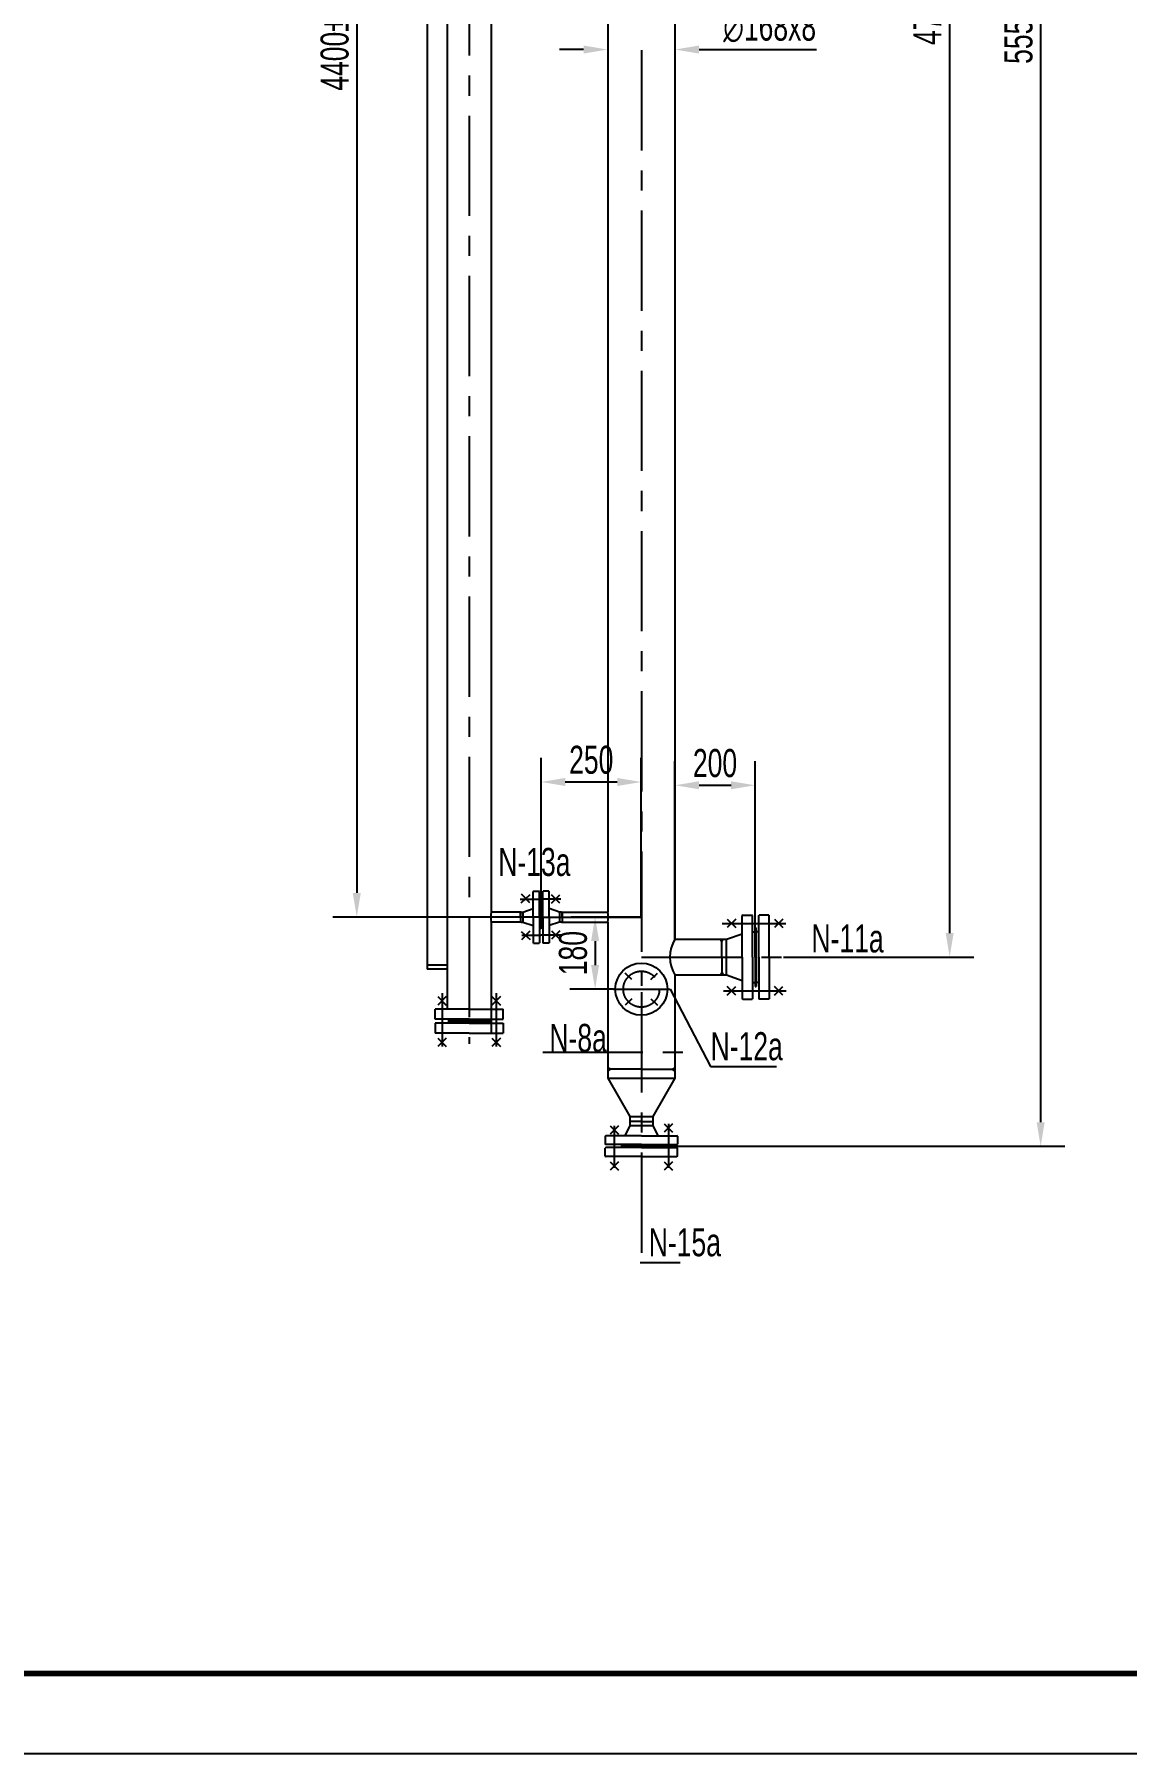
# Model space of a CAD drawing. Extents: x -2 to 23782, y -2 to 16822.
# Drawn here: x 5145 to 7872, y -2 to 4291 of the extents above; entities that cross this region are included whole.
import ezdxf

# ---------------------------------------------------------------- set-up
doc = ezdxf.new("R2010")
doc.units = 0
doc.header["$LTSCALE"] = 200
doc.header["$MEASUREMENT"] = 0
doc.linetypes.add('G', pattern=[2, 1.25, -0.25, 0.25, -0.25])
doc.layers.get('0').update_dxf_attribs({"linetype": 'CONTINUOUS'})
doc.layers.get('DEFPOINTS').update_dxf_attribs({"linetype": 'CONTINUOUS'})
for name, color, linetype in [('01', 7, 'CONTINUOUS'), ('02', 1, 'CONTINUOUS'), ('05', 4, 'G'), ('08', 1, 'CONTINUOUS'), ('11', 3, 'CONTINUOUS')]:
    doc.layers.add(name, color=color, linetype=linetype)
doc.styles.get("Standard").update_dxf_attribs({"font": 'thenor.shx', "width": 0.707, "bigfont": 'hztxt.shx'})
doc.dimstyles.new('INTE', dxfattribs={"dimscale": 20, "dimtxt": 3.5, "dimasz": 3, "dimexe": 3, "dimexo": 0, "dimgap": 1, "dimtad": 1, "dimdec": 3, "dimdsep": 46, "dimtxsty": 'Standard', "dimcen": 0, "dimclrd": 1, "dimclre": 1, "dimclrt": 3, "dimaunit": 1, "dimadec": 0, "dimazin": 0, "dimtfac": 1, "dimtdec": 4, "dimtofl": 0, "dimtmove": 0, "dimatfit": 0, "dimfxl": 0, "dimtzin": 0, "dimarcsym": 0})
doc.dimstyles.new('INTE_CIR_CIR7', dxfattribs={"dimscale": 20, "dimtxt": 3.5, "dimasz": 3, "dimexe": 3, "dimexo": 0, "dimgap": 1, "dimtad": 1, "dimtoh": 1, "dimdec": 3, "dimdsep": 46, "dimtxsty": 'Standard', "dimcen": 0, "dimclrd": 1, "dimclre": 1, "dimclrt": 3, "dimadec": 0, "dimazin": 0, "dimtfac": 1, "dimtdec": 4, "dimtmove": 0, "dimatfit": 3, "dimfxl": 0, "dimtzin": 0, "dimarcsym": 0})

# ---------------------------------------------------------------- blocks, each defined once
blk = doc.blocks.new('*U3')
at = {"layer": '02'}
for points, const_width in [([(25, 10), (1179, 10)], 0.7), ([(0, 0), (1189, 0)], 0.25)]:
    blk.add_lwpolyline(points, dxfattribs=dict(at, const_width=const_width))
blk = doc.blocks.new('*D110')
at = {"color": 1, "linetype": 'ByBlock'}
for p, q in [((7638.9, 7987.6), (8114, 7987.6)), ((8054, 7927.6), (8054, 3347.6)), ((7638.9, 3287.6), (8114, 3287.6))]:
    blk.add_line(p, q, dxfattribs=at)
for points in [[(8044, 7927.6), (8064, 7927.6), (8054, 7987.6)], [(8044, 3347.6), (8064, 3347.6), (8054, 3287.6)]]:
    blk.add_solid(points, dxfattribs=at)
at = {"layer": 'DEFPOINTS', "color": 0, "linetype": 'ByBlock'}
for p in [(7638.9, 7987.6), (7638.9, 3287.6), (8054, 3287.6)]:
    blk.add_point(p, dxfattribs=at)
at = {"color": 3, "linetype": 'ByBlock', "insert": (7999, 5637.6), "char_height": 70, "attachment_point": 5, "rotation": 90}
blk.add_mtext('4700', dxfattribs=at)
blk = doc.blocks.new('*D111')
at = {"color": 1, "linetype": 'ByBlock'}
for p, q in [((7368.2, 8365.6), (8341.2, 8365.6)), ((8281.2, 8305.6), (8281.2, 2875.6)), ((7333.7, 2815.6), (8341.2, 2815.6))]:
    blk.add_line(p, q, dxfattribs=at)
for points in [[(8271.2, 8305.6), (8291.2, 8305.6), (8281.2, 8365.6)], [(8271.2, 2875.6), (8291.2, 2875.6), (8281.2, 2815.6)]]:
    blk.add_solid(points, dxfattribs=at)
at = {"layer": 'DEFPOINTS', "color": 0, "linetype": 'ByBlock'}
for p in [(7368.2, 8365.6), (7333.7, 2815.6), (8281.2, 2815.6)]:
    blk.add_point(p, dxfattribs=at)
at = {"color": 3, "linetype": 'ByBlock', "insert": (8226.2, 5590.6), "char_height": 70, "attachment_point": 5, "rotation": 90}
blk.add_mtext('5550', dxfattribs=at)
blk = doc.blocks.new('*D112')
at = {"color": 1, "linetype": 'ByBlock'}
for p, q in [((6403.3, 6487.9), (5890.2, 6487.9)), ((5950.2, 6427.9), (5950.2, 2147.9)), ((6410.6, 2087.9), (5890.2, 2087.9))]:
    blk.add_line(p, q, dxfattribs=at)
for points in [[(5940.2, 6427.9), (5960.2, 6427.9), (5950.2, 6487.9)], [(5940.2, 2147.9), (5960.2, 2147.9), (5950.2, 2087.9)]]:
    blk.add_solid(points, dxfattribs=at)
at = {"layer": 'DEFPOINTS', "color": 0, "linetype": 'ByBlock'}
for p in [(6403.3, 6487.9), (5950.2, 2087.9), (6410.6, 2087.9)]:
    blk.add_point(p, dxfattribs=at)
at = {"color": 3, "linetype": 'ByBlock', "insert": (5895.2, 4287.9), "char_height": 70, "attachment_point": 5, "rotation": 90}
blk.add_mtext('4400±1.5', dxfattribs=at)
blk = doc.blocks.new('*D115')
at = {"color": 1, "linetype": 'ByBlock'}
for p, q in [((7034.2, 3415.6), (7034.2, 3784.7)), ((7284.2, 3387.6), (7284.2, 3784.7)), ((7094.2, 3724.7), (7224.2, 3724.7))]:
    blk.add_line(p, q, dxfattribs=at)
for points in [[(7094.2, 3734.7), (7094.2, 3714.7), (7034.2, 3724.7)], [(7224.2, 3734.7), (7224.2, 3714.7), (7284.2, 3724.7)]]:
    blk.add_solid(points, dxfattribs=at)
at = {"layer": 'DEFPOINTS', "color": 0, "linetype": 'ByBlock'}
for p in [(7284.2, 3724.7), (7034.2, 3415.6), (7284.2, 3387.6)]:
    blk.add_point(p, dxfattribs=at)
at = {"color": 3, "linetype": 'ByBlock', "insert": (7159.2, 3779.7), "char_height": 70, "attachment_point": 5}
blk.add_mtext('250', dxfattribs=at)
blk = doc.blocks.new('*D116')
at = {"color": 1, "linetype": 'ByBlock'}
for p, q in [((7284.2, 3387.6), (7108.8, 3387.6)), ((7168.8, 3327.6), (7168.8, 3267.6)), ((7214.6, 3207.6), (7108.8, 3207.6))]:
    blk.add_line(p, q, dxfattribs=at)
for points in [[(7158.8, 3327.6), (7178.8, 3327.6), (7168.8, 3387.6)], [(7158.8, 3267.6), (7178.8, 3267.6), (7168.8, 3207.6)]]:
    blk.add_solid(points, dxfattribs=at)
at = {"layer": 'DEFPOINTS', "color": 0, "linetype": 'ByBlock'}
for p in [(7284.2, 3387.6), (7168.8, 3207.6), (7214.6, 3207.6)]:
    blk.add_point(p, dxfattribs=at)
at = {"color": 3, "linetype": 'ByBlock', "insert": (7113.8, 3297.6), "char_height": 70, "attachment_point": 5, "rotation": 90}
blk.add_mtext('180', dxfattribs=at)
blk = doc.blocks.new('*D117')
at = {"color": 1, "linetype": 'ByBlock'}
for p, q in [((7368.2, 3332.1), (7368.2, 3776.5)), ((7568.2, 3360.6), (7568.2, 3776.5)), ((7428.2, 3716.5), (7508.2, 3716.5))]:
    blk.add_line(p, q, dxfattribs=at)
for points in [[(7428.2, 3726.5), (7428.2, 3706.5), (7368.2, 3716.5)], [(7508.2, 3726.5), (7508.2, 3706.5), (7568.2, 3716.5)]]:
    blk.add_solid(points, dxfattribs=at)
at = {"layer": 'DEFPOINTS', "color": 0, "linetype": 'ByBlock'}
for p in [(7568.2, 3716.5), (7568.2, 3360.6), (7368.2, 3332.1)]:
    blk.add_point(p, dxfattribs=at)
at = {"color": 3, "linetype": 'ByBlock', "insert": (7468.2, 3771.5), "char_height": 70, "attachment_point": 5}
blk.add_mtext('200', dxfattribs=at)
blk = doc.blocks.new('*D380')
at = {"color": 1, "linetype": 'ByBlock'}
for p, q in [((6744.6, 4337.9), (6744.6, 4192.9)), ((6516.6, 4252.9), (6456.6, 4252.9)), ((6576.6, 4287.9), (6576.6, 4192.9)), ((6804.6, 4252.9), (7097.6, 4252.9))]:
    blk.add_line(p, q, dxfattribs=at)
for points in [[(6516.6, 4262.9), (6516.6, 4242.9), (6576.6, 4252.9)], [(6804.6, 4262.9), (6804.6, 4242.9), (6744.6, 4252.9)]]:
    blk.add_solid(points, dxfattribs=at)
at = {"layer": 'DEFPOINTS', "color": 0, "linetype": 'ByBlock'}
for p in [(6744.6, 4337.9), (6576.6, 4287.9), (6744.6, 4252.9)]:
    blk.add_point(p, dxfattribs=at)
at = {"color": 3, "linetype": 'ByBlock', "insert": (6981.1, 4307.9), "char_height": 70, "attachment_point": 5}
blk.add_mtext('∅168x8', dxfattribs=at)

msp = doc.modelspace()

# ---------------------------------------------------------------- linework, layer by layer
at = {"layer": '01'}
for p, q in [((6744.627, 6643.3518), (6744.627, 2032.3518)), ((6125.627, 6487.8518), (6125.627, 1957.8518)), ((6175.627, 6487.8518), (6175.627, 1857.8518)), ((6285.627, 6487.8518), (6285.627, 2099.8174)), ((6576.627, 6475.3518), (6576.627, 2100.3518)), ((6360.8916, 2123.52), (6382.6577, 2144.1655)), ((6382.0974, 2122.9597), (6361.4519, 2144.7258)), ((6364.627, 2100.3518), (6390.627, 2108.8518)), ((6456.627, 2100.3518), (6430.627, 2108.8518)), ((6457.4101, 2122.2452), (6436.1969, 2143.4584)), ((6436.1969, 2122.2452), (6457.4101, 2143.4584)), ((6285.627, 2075.8861), (6285.627, 1797.8518)), ((6360.359, 2100.3518), (6285.7111, 2100.3518)), ((6360.359, 2075.3518), (6285.7111, 2075.3518)), ((6364.627, 2100.3518), (6364.627, 2075.3518)), ((6364.627, 2075.3518), (6390.627, 2066.8518)), ((6456.627, 2075.3518), (6430.627, 2066.8518)), ((6456.627, 2100.3518), (6456.627, 2075.3518)), ((6460.8949, 2100.3518), (6576.627, 2100.3518)), ((6460.8949, 2075.3518), (6576.627, 2075.3518)), ((6576.627, 2075.3518), (6576.627, 1987.8518)), ((6875.2483, 2082.7084), (6896.4615, 2061.4952)), ((6896.4615, 2082.7084), (6875.2483, 2061.4952)), ((6944.627, 2060.8518), (6947.627, 2060.8518)), ((6992.7925, 2082.7084), (7014.0057, 2061.4952)), ((7014.0057, 2082.7084), (6992.7925, 2061.4952)), ((6360.8916, 2052.1836), (6382.6577, 2031.538)), ((6382.0974, 2052.7438), (6361.4519, 2030.9778)), ((6436.1969, 2053.4584), (6457.4101, 2032.2452)), ((6457.4101, 2053.4584), (6436.1969, 2032.2452)), ((6861.627, 2026.3518), (6858.1629, 2032.3518)), ((6861.627, 2026.3518), (6865.0911, 2032.3518)), ((6873.627, 2032.3018), (6912.627, 2046.3518)), ((6873.627, 1943.4018), (6873.627, 2032.3518)), ((6576.627, 1987.8518), (6576.627, 1703.8103)), ((6175.627, 1967.8518), (6125.627, 1967.8518)), ((6175.627, 1957.8518), (6125.627, 1957.8518)), ((6744.627, 1943.3518), (6744.627, 1703.8103)), ((6861.627, 1949.3518), (6858.1629, 1943.3518)), ((6861.627, 1949.3518), (6865.0911, 1943.3518)), ((6873.627, 1943.4018), (6912.627, 1929.3518)), ((6173.7336, 1889.2824), (6152.5204, 1868.0692)), ((6152.5204, 1889.2824), (6173.7336, 1868.0692)), ((6308.7336, 1889.2824), (6287.5204, 1868.0692)), ((6287.5204, 1889.2824), (6308.7336, 1868.0692)), ((6896.4615, 1892.9952), (6875.2483, 1914.2084)), ((6875.2483, 1892.9952), (6896.4615, 1914.2084)), ((6944.627, 1914.8518), (6947.627, 1914.8518)), ((7014.0057, 1892.9952), (6992.7925, 1914.2084)), ((6992.7925, 1892.9952), (7014.0057, 1914.2084)), ((6230.627, 1857.8518), (6145.627, 1857.8518)), ((6145.627, 1832.8518), (6145.627, 1857.8518)), ((6230.627, 1857.8518), (6315.627, 1857.8518)), ((6315.627, 1832.8518), (6315.627, 1857.8518)), ((6230.627, 1832.8518), (6145.627, 1832.8518)), ((6230.627, 1822.8518), (6145.627, 1822.8518)), ((6145.627, 1822.8518), (6145.627, 1797.8518)), ((6178.813, 1832.8518), (6178.813, 1822.8518)), ((6230.627, 1827.8518), (6178.813, 1827.8518)), ((6230.627, 1832.8518), (6315.627, 1832.8518)), ((6230.627, 1827.8518), (6282.4409, 1827.8518)), ((6230.627, 1822.8518), (6315.627, 1822.8518)), ((6282.4409, 1832.8518), (6282.4409, 1822.8518)), ((6315.627, 1822.8518), (6315.627, 1797.8518)), ((6230.627, 1797.8518), (6145.627, 1797.8518)), ((6173.7336, 1785.7828), (6152.5204, 1764.5696)), ((6152.5204, 1785.7828), (6173.7336, 1764.5696)), ((6230.627, 1797.8518), (6315.627, 1797.8518)), ((6308.7336, 1785.7828), (6287.5204, 1764.5696)), ((6287.5204, 1785.7828), (6308.7336, 1764.5696)), ((6583.627, 1707.8518), (6576.627, 1711.8932)), ((6660.627, 1707.8518), (6576.627, 1707.8518)), ((6583.627, 1707.8518), (6576.627, 1703.8103)), ((6576.627, 1703.8103), (6576.627, 1685.7082)), ((6576.627, 1685.7082), (6744.627, 1685.7082)), ((6576.627, 1685.7082), (6631.627, 1590.4454)), ((6660.627, 1707.8518), (6744.627, 1707.8518)), ((6744.627, 1685.7082), (6689.627, 1590.4454)), ((6737.627, 1707.8518), (6744.627, 1711.8932)), ((6737.627, 1707.8518), (6744.627, 1703.8103)), ((6744.627, 1703.8103), (6744.627, 1685.7082)), ((6631.627, 1590.4454), (6689.627, 1590.4454)), ((6631.627, 1590.4454), (6632.127, 1577.8518)), ((6689.627, 1590.4454), (6689.127, 1577.8518)), ((6603.7336, 1567.0169), (6582.5204, 1545.8037)), ((6582.5204, 1567.0169), (6603.7336, 1545.8037)), ((6632.127, 1567.8518), (6619.627, 1541.8518)), ((6632.127, 1567.8518), (6689.127, 1567.8518)), ((6689.127, 1567.8518), (6701.627, 1541.8518)), ((6738.7336, 1571.7868), (6717.5204, 1550.5736)), ((6717.5204, 1571.7868), (6738.7336, 1550.5736)), ((6611.127, 1515.8518), (6660.627, 1515.8518)), ((6710.127, 1515.8518), (6660.627, 1515.8518)), ((6603.7336, 1477.2559), (6582.5204, 1456.0427)), ((6582.5204, 1477.2559), (6603.7336, 1456.0427)), ((6738.7336, 1477.2559), (6717.5204, 1456.0427)), ((6717.5204, 1477.2559), (6738.7336, 1456.0427))]:
    msp.add_line(p, q, dxfattribs=at)
at = {"layer": '01', "ltscale": 0.5}
for p, q in [((6391.627, 2152.8518), (6390.627, 2151.8518)), ((6390.627, 2087.8518), (6390.627, 2151.8518)), ((6391.627, 2152.8518), (6405.627, 2152.8518)), ((6406.627, 2151.8518), (6405.627, 2152.8518)), ((6406.627, 2087.8518), (6406.627, 2151.8518)), ((6414.627, 2151.8518), (6415.627, 2152.8518)), ((6414.627, 2087.8518), (6414.627, 2151.8518)), ((6429.627, 2152.8518), (6415.627, 2152.8518)), ((6429.627, 2152.8518), (6430.627, 2151.8518)), ((6430.627, 2087.8518), (6430.627, 2151.8518)), ((6406.627, 2115.8518), (6410.627, 2115.8518)), ((6414.627, 2115.8518), (6410.627, 2115.8518)), ((6410.627, 2087.8518), (6410.627, 2115.8518)), ((6358.627, 2100.3518), (6358.627, 2075.3518)), ((6358.627, 2087.8518), (6358.627, 2100.3518)), ((6360.359, 2100.3518), (6364.627, 2100.3518)), ((6360.359, 2075.3518), (6364.627, 2075.3518)), ((6390.627, 2087.8518), (6390.627, 2023.8518)), ((6406.627, 2087.8518), (6406.627, 2023.8518)), ((6410.627, 2087.8518), (6410.627, 2059.8518)), ((6414.627, 2087.8518), (6414.627, 2023.8518)), ((6430.627, 2087.8518), (6430.627, 2023.8518)), ((6460.8949, 2100.3518), (6456.627, 2100.3518)), ((6460.8949, 2075.3518), (6456.627, 2075.3518)), ((6462.627, 2100.3518), (6462.627, 2075.3518)), ((6462.627, 2087.8518), (6462.627, 2100.3518)), ((6391.627, 2022.8518), (6390.627, 2023.8518)), ((6391.627, 2022.8518), (6405.627, 2022.8518)), ((6406.627, 2023.8518), (6405.627, 2022.8518)), ((6406.627, 2059.8518), (6410.627, 2059.8518)), ((6414.627, 2059.8518), (6410.627, 2059.8518)), ((6414.627, 2023.8518), (6415.627, 2022.8518)), ((6429.627, 2022.8518), (6415.627, 2022.8518)), ((6429.627, 2022.8518), (6430.627, 2023.8518)), ((6632.127, 1577.8518), (6632.127, 1567.8518)), ((6660.627, 1577.8518), (6632.127, 1577.8518)), ((6660.627, 1577.8518), (6689.127, 1577.8518)), ((6689.127, 1577.8518), (6689.127, 1567.8518)), ((6570.627, 1540.8518), (6571.627, 1541.8518)), ((6570.627, 1540.8518), (6570.627, 1520.8518)), ((6571.627, 1519.8518), (6570.627, 1520.8518)), ((6571.627, 1512.3518), (6570.627, 1511.3518)), ((6570.627, 1491.3518), (6570.627, 1511.3518)), ((6660.627, 1541.8518), (6571.627, 1541.8518)), ((6660.627, 1519.8518), (6571.627, 1519.8518)), ((6660.627, 1512.3518), (6571.627, 1512.3518)), ((6611.127, 1519.8518), (6611.127, 1515.8518)), ((6617.127, 1512.3518), (6617.127, 1515.8518)), ((6660.627, 1541.8518), (6749.627, 1541.8518)), ((6660.627, 1519.8518), (6749.627, 1519.8518)), ((6660.627, 1512.3518), (6749.627, 1512.3518)), ((6704.127, 1512.3518), (6704.127, 1515.8518)), ((6710.127, 1519.8518), (6710.127, 1515.8518)), ((6750.627, 1540.8518), (6749.627, 1541.8518)), ((6749.627, 1519.8518), (6750.627, 1520.8518)), ((6749.627, 1512.3518), (6750.627, 1511.3518)), ((6750.627, 1540.8518), (6750.627, 1520.8518)), ((6750.627, 1491.3518), (6750.627, 1511.3518)), ((6570.627, 1491.3518), (6571.627, 1490.3518)), ((6660.627, 1490.3518), (6571.627, 1490.3518)), ((6660.627, 1490.3518), (6749.627, 1490.3518)), ((6750.627, 1491.3518), (6749.627, 1490.3518))]:
    msp.add_line(p, q, dxfattribs=at)
at = {"layer": '01', "ltscale": 2}
for p, q in [((6913.627, 2092.8518), (6912.627, 2091.8518)), ((6912.627, 1987.8518), (6912.627, 2091.8518)), ((6913.627, 2092.8518), (6937.227, 2092.8518)), ((6938.227, 2091.8518), (6937.227, 2092.8518)), ((6938.227, 1987.8518), (6938.227, 2091.8518)), ((6944.627, 1987.8518), (6944.627, 2060.8518)), ((6947.627, 1987.8518), (6947.627, 2060.8518)), ((6954.027, 2091.8518), (6955.027, 2092.8518)), ((6954.027, 1987.8518), (6954.027, 2091.8518)), ((6978.627, 2092.8518), (6955.027, 2092.8518)), ((6978.627, 2092.8518), (6979.627, 2091.8518)), ((6979.627, 1987.8518), (6979.627, 2091.8518)), ((6744.627, 2032.3518), (6873.627, 2032.3518)), ((6861.627, 1987.8518), (6861.627, 2026.3518)), ((6938.227, 2051.3518), (6944.627, 2051.3518)), ((6954.027, 2051.3518), (6947.627, 2051.3518)), ((6861.627, 1987.8518), (6861.627, 1949.3518)), ((6912.627, 1987.8518), (6912.627, 1883.8518)), ((6938.227, 1987.8518), (6938.227, 1883.8518)), ((6944.627, 1987.8518), (6944.627, 1914.8518)), ((6947.627, 1987.8518), (6947.627, 1914.8518)), ((6954.027, 1987.8518), (6954.027, 1883.8518)), ((6979.627, 1987.8518), (6979.627, 1883.8518)), ((6744.627, 1943.3518), (6873.627, 1943.3518)), ((6938.227, 1924.3518), (6944.627, 1924.3518)), ((6954.027, 1924.3518), (6947.627, 1924.3518)), ((6913.627, 1882.8518), (6912.627, 1883.8518)), ((6913.627, 1882.8518), (6937.227, 1882.8518)), ((6938.227, 1883.8518), (6937.227, 1882.8518)), ((6954.027, 1883.8518), (6955.027, 1882.8518)), ((6978.627, 1882.8518), (6955.027, 1882.8518)), ((6978.627, 1882.8518), (6979.627, 1883.8518))]:
    msp.add_line(p, q, dxfattribs=at)
at = {"layer": '01'}
msp.add_circle((6660.627, 1907.8518), 65, dxfattribs=at)
for centre, radius, start, end in [((6363.3361, 2087.8518), 78.625, 170.8521575, 189.1478425), ((6499.002, 2087.8518), 78.625, 350.8521575, 9.1478425), ((6815.9088, 1987.8518), 84.0319, 148.0241996, 211.9758004)]:
    msp.add_arc(centre, radius, start, end, dxfattribs=at)
at = {"layer": '05'}
for p, q in [((6230.627, 6487.8518), (6230.627, 1771.5538)), ((6660.627, 4251.2622), (6660.627, 1915.7718)), ((6410.627, 2087.8518), (6660.627, 2087.8518)), ((6660.627, 1987.8518), (7015.23, 1987.8518)), ((6636.6618, 1931.8169), (6620.5452, 1947.9335)), ((6684.5922, 1931.8169), (6700.7087, 1947.9335)), ((6163.127, 1897.8233), (6163.127, 1764.8263)), ((6298.127, 1897.8233), (6298.127, 1764.8263)), ((6591.0281, 1907.8518), (6732.8314, 1907.8518)), ((6660.627, 1900.0691), (6660.627, 1225.77)), ((6636.6618, 1883.8866), (6620.5452, 1867.77)), ((6684.5922, 1883.8866), (6700.7087, 1867.77)), ((6414.5378, 1750.3518), (6773.2971, 1750.3518))]:
    msp.add_line(p, q, dxfattribs=at)
at = {"layer": '05', "ltscale": 0.5}
for p, q in [((6358.2027, 2132.8518), (6409.2825, 2132.8518)), ((6459.3119, 2132.8518), (6411.9714, 2132.8518)), ((6433.5576, 2132.8518), (6411.9714, 2132.8518)), ((6361.9421, 2042.8518), (6409.2825, 2042.8518)), ((6434.1744, 2042.8518), (6410.4296, 2042.8518)), ((6459.3119, 2042.8518), (6411.9714, 2042.8518)), ((6593.127, 1566.8603), (6593.127, 1462.356)), ((6728.127, 1571.6302), (6728.127, 1462.356))]:
    msp.add_line(p, q, dxfattribs=at)
at = {"layer": '05', "ltscale": 2}
for p, q in [((6862.1682, 2072.1018), (7021.3739, 2072.1018)), ((6865.592, 1903.6018), (7022.2299, 1903.6018))]:
    msp.add_line(p, q, dxfattribs=at)
at = {"layer": '05'}
msp.add_circle((6660.627, 1907.8518), 45, dxfattribs=at)
at = {"layer": '08'}
for p, q in [((6285.627, 2075.3518), (6285.627, 2075.8861)), ((6410.627, 2087.8518), (6289.4555, 2087.8518)), ((7015.23, 1987.8518), (7141.7021, 1987.8518)), ((6576.1848, 1907.8518), (6482.3754, 1907.8518)), ((6732.8314, 1907.8518), (6832.8797, 1714.4615)), ((6832.8797, 1714.4615), (6998.3879, 1714.4615)), ((6657.7832, 1225.77), (6757.8067, 1225.77))]:
    msp.add_line(p, q, dxfattribs=at)

# ---------------------------------------------------------------- block references
at = {"layer": '01', "xscale": 20, "yscale": 20, "zscale": 20}
msp.add_blockref('*U3', (0, 0), dxfattribs=at)

# ---------------------------------------------------------------- texts
at = {"layer": '11', "width": 0.707}
for s, p in [('N-13a', (6303.4049, 2190.4406)), ('N-11a', (7085.2925, 1999.5657)), ('N-8a', (6430.9907, 1751.178)), ('N-12a', (6833.5419, 1730.5286)), ('N-15a', (6679.0963, 1241.2479))]:
    msp.add_text(s, height=70, dxfattribs=at).set_placement(p)

# ---------------------------------------------------------------- dimensions: what is measured, and where the dimension line sits
at = {"layer": '08'}
for base, p1, p2, picture, middle in [((7657.5353, 1515.8518), (6744.627, 7065.8518), (6710.127, 1515.8518), '*D111', (7602.5353, 4290.8518)), ((7430.3841, 1987.8518), (7015.23, 6687.8518), (7015.23, 1987.8518), '*D110', (7375.3841, 4337.8518)), ((6545.2, 1907.8518), (6660.627, 2087.8518), (6591.0281, 1907.8518), '*D116', (6490.2, 1997.8518))]:
    dim = msp.add_linear_dim(base=base, p1=p1, p2=p2, angle=90, dimstyle='INTE', override={"dimtmove": 1, "dimatfit": 3}, dxfattribs=at)
    dim.commit()
    dim.dimension.update_dxf_attribs({"geometry": picture, "text_midpoint": middle, "insert": (-623.6211, -1299.7638)})
dim = msp.add_linear_dim(base=(5950.191, 2087.8518), p1=(6403.2656, 6487.8518), p2=(6410.627, 2087.8518), angle=270, text='<>%%p1.5', dimstyle='INTE', override={"dimtmove": 1, "dimatfit": 3}, dxfattribs=at)
dim.commit()
dim.dimension.update_dxf_attribs({"geometry": '*D112', "text_midpoint": (5895.191, 4287.8518)})
dim = msp.add_linear_dim(base=(6744.627, 4252.9251), p1=(6576.627, 4287.8518), p2=(6744.627, 4337.8518), text='%%c168x8', dimstyle='INTE_CIR_CIR7', override={"dimtoh": 0, "dimtofl": 0, "dimatfit": 0}, dxfattribs=at)
dim.commit()
dim.dimension.update_dxf_attribs({"geometry": '*D380', "text_midpoint": (6981.1325, 4307.9251)})
for base, p1, p2, picture, middle in [((6660.627, 2424.9763), (6410.627, 2115.8518), (6660.627, 2087.8518), '*D115', (6535.627, 2479.9832)), ((6944.627, 2416.7483), (6744.627, 2032.3518), (6944.627, 2060.8518), '*D117', (6844.627, 2471.7552))]:
    dim = msp.add_linear_dim(base=base, p1=p1, p2=p2, dimstyle='INTE', override={"dimtmove": 1, "dimatfit": 3}, dxfattribs=at)
    dim.commit()
    dim.dimension.update_dxf_attribs({"geometry": picture, "text_midpoint": middle, "insert": (-623.6211, -1299.7638)})

doc.saveas('drawing.dxf')
